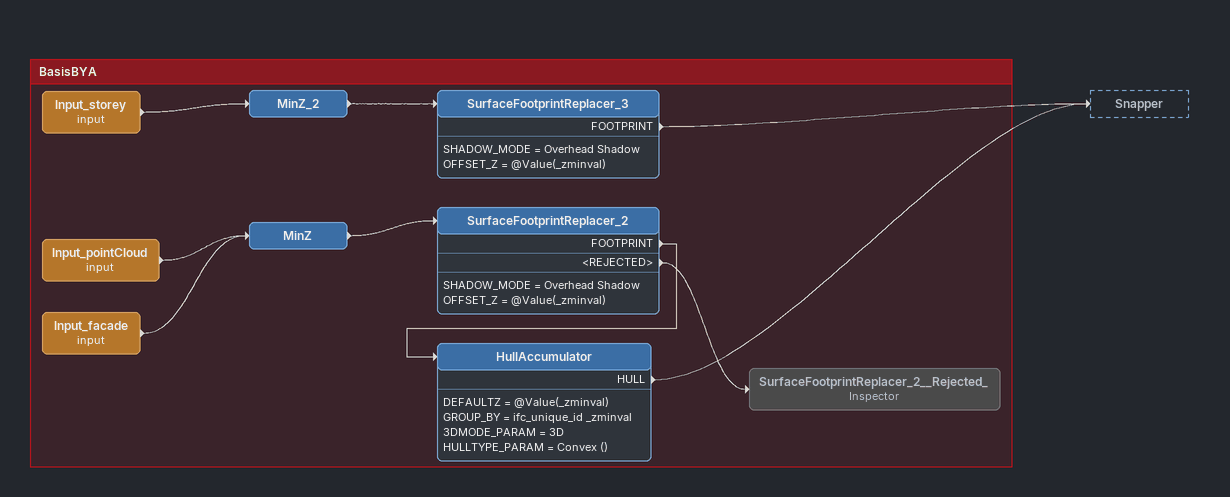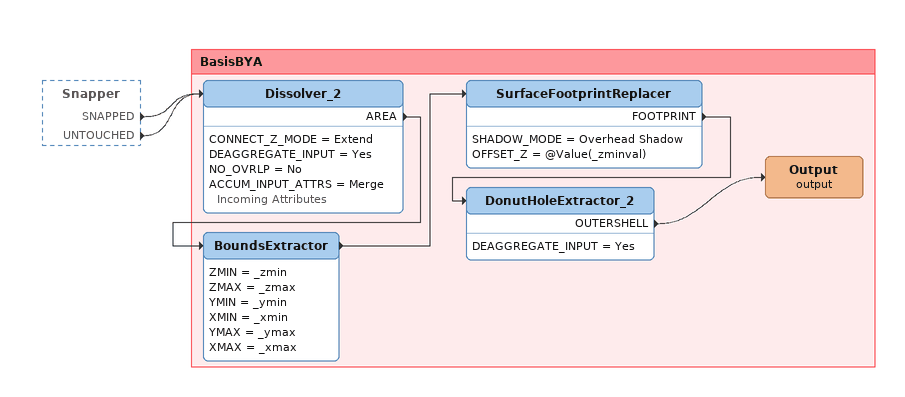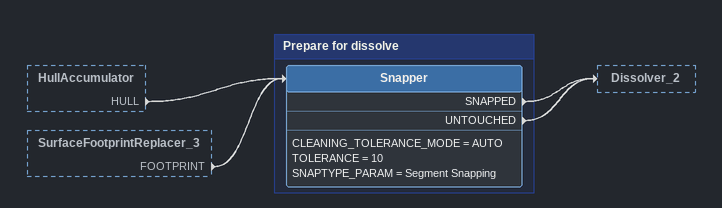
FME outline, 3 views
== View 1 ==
Bookmark: BasisBYA
Input_storey (input)
    -> MinZ_2
MinZ_2
    -> SurfaceFootprintReplacer_3
SurfaceFootprintReplacer_3
    SHADOW_MODE = Overhead Shadow
    OFFSET_Z = @Value(_zminval)
    FOOTPRINT -> Snapper
Input_pointCloud (input)
    -> MinZ
Input_facade (input)
    -> MinZ
MinZ
    -> SurfaceFootprintReplacer_2
SurfaceFootprintReplacer_2
    SHADOW_MODE = Overhead Shadow
    OFFSET_Z = @Value(_zminval)
    FOOTPRINT -> HullAccumulator
    <REJECTED> -> SurfaceFootprintReplacer_2__Rejected_
HullAccumulator
    DEFAULTZ = @Value(_zminval)
    GROUP_BY = ifc_unique_id _zminval
    3DMODE_PARAM = 3D
    HULLTYPE_PARAM = Convex ()
    HULL -> Snapper
SurfaceFootprintReplacer_2__Rejected_: Inspector [off]

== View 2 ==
Snapper [outside]
    SNAPPED -> Dissolver_2
    UNTOUCHED -> Dissolver_2

Bookmark: BasisBYA
Dissolver_2
    CONNECT_Z_MODE = Extend
    DEAGGREGATE_INPUT = Yes
    NO_OVRLP = No
    ACCUM_INPUT_ATTRS = Merge Incoming Attributes
    AREA -> BoundsExtractor
BoundsExtractor
    ZMIN = _zmin
    ZMAX = _zmax
    YMIN = _ymin
    XMIN = _xmin
    YMAX = _ymax
    XMAX = _xmax
    -> SurfaceFootprintReplacer
SurfaceFootprintReplacer
    SHADOW_MODE = Overhead Shadow
    OFFSET_Z = @Value(_zminval)
    FOOTPRINT -> DonutHoleExtractor_2
DonutHoleExtractor_2
    DEAGGREGATE_INPUT = Yes
    OUTERSHELL -> Output (output)
Output (output)

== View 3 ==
HullAccumulator [outside]
    HULL -> Snapper
SurfaceFootprintReplacer_3 [outside]
    FOOTPRINT -> Snapper

Bookmark: Prepare for dissolve
Snapper
    CLEANING_TOLERANCE_MODE = AUTO
    TOLERANCE = 10
    SNAPTYPE_PARAM = Segment Snapping
    SNAPPED -> Dissolver_2
    UNTOUCHED -> Dissolver_2
